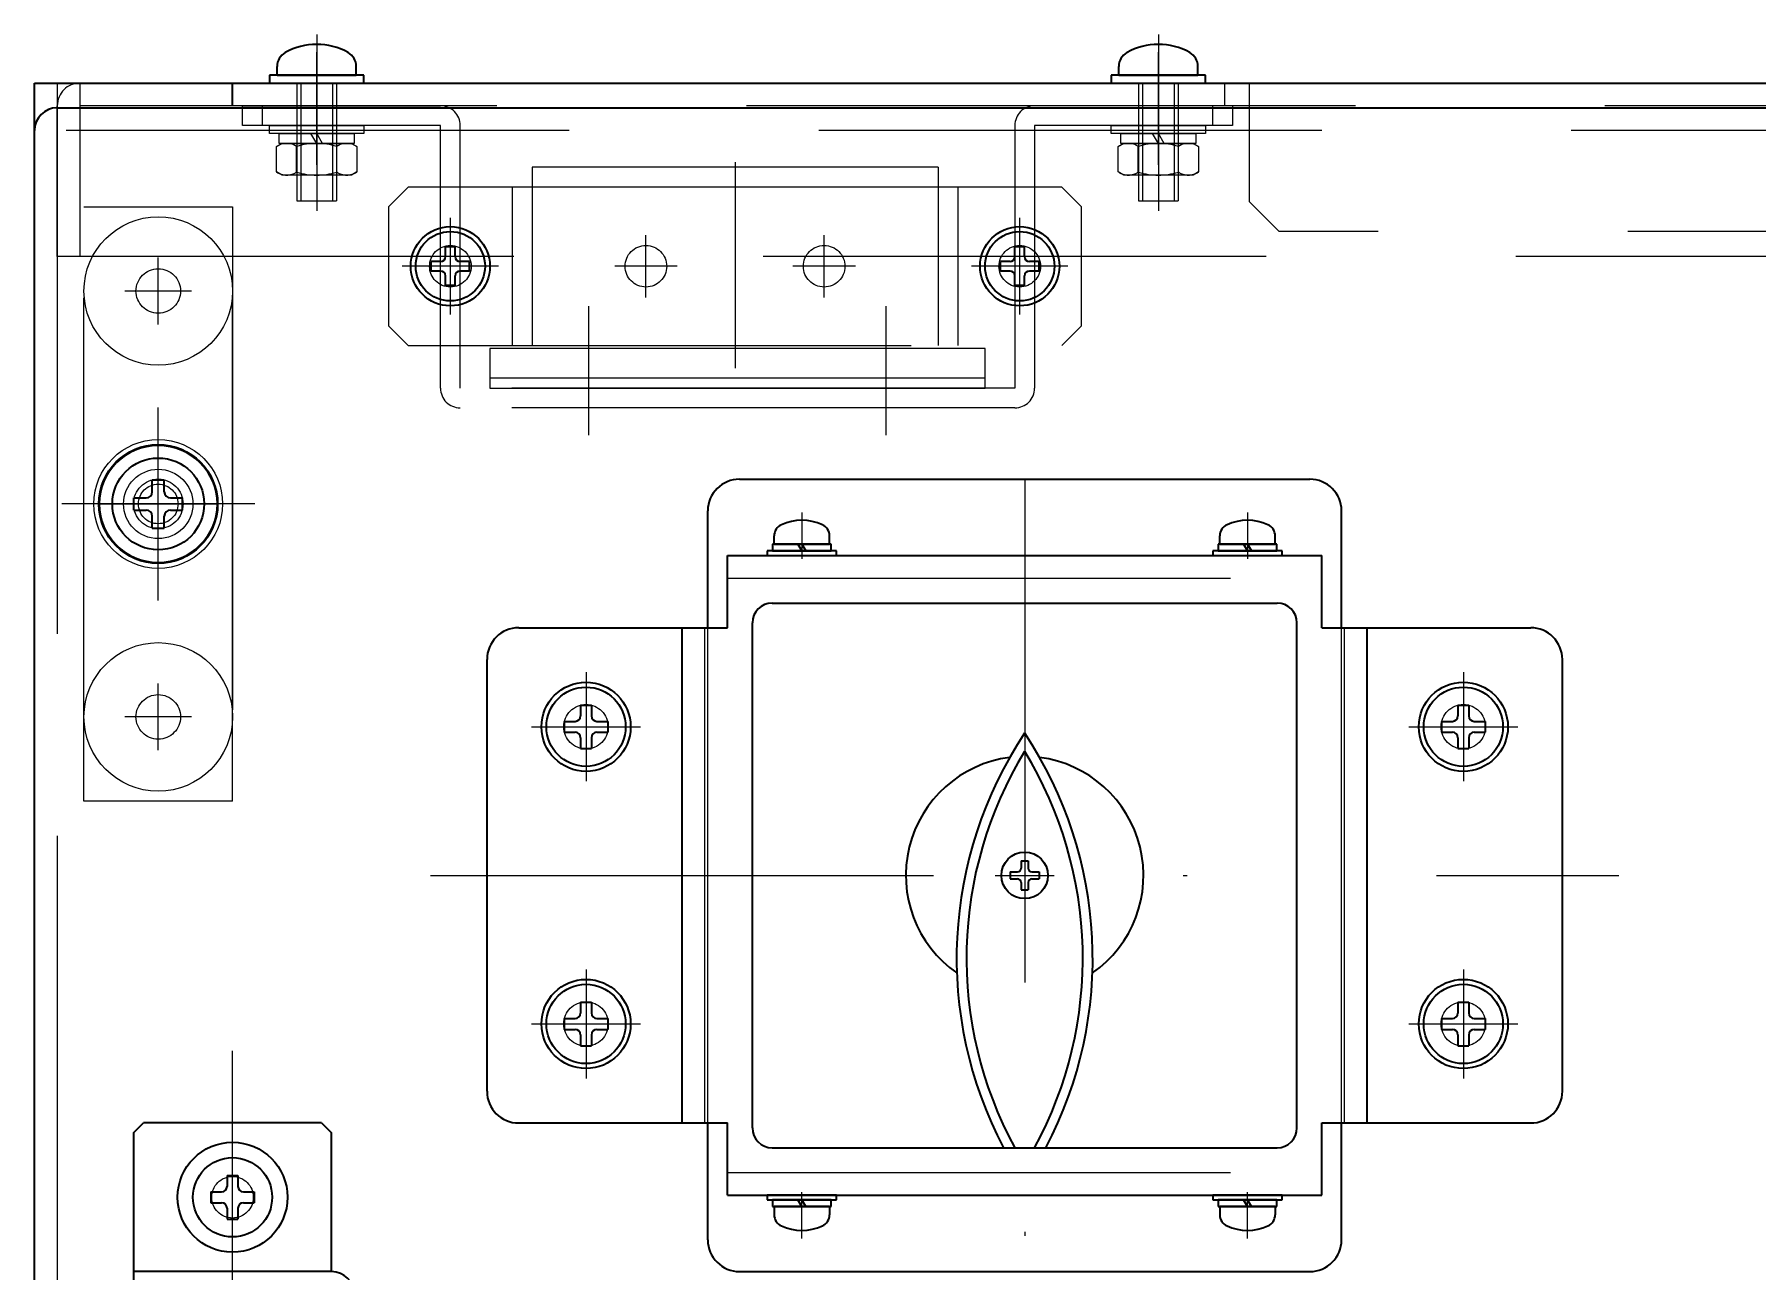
# Model space of a CAD drawing. Header units: millimetres. Extents: x 10 to 821, y 12 to 580.
# Drawn here: x 108.07 to 151.58, y 372.02 to 403.24 of the extents above; entities that cross this region are included whole.
import ezdxf

# ---------------------------------------------------------------- set-up
doc = ezdxf.new("R2010")
doc.units = ezdxf.units.MM
doc.linetypes.add('DASHDOT', pattern=[25.3, 12.7, -6.3, 0, -6.3])
doc.linetypes.add('DASHED', pattern=[19, 12.7, -6.3])
doc.layers.add('05', color=7, linetype='Continuous')

# ---------------------------------------------------------------- blocks, each defined once
blk = doc.blocks.new('BLKF429')
at = {"layer": '05', "color": 3, "linetype": 'Continuous', "lineweight": 35}
for p, q in [((108.649, 401.391), (178.574, 401.391)), ((108.074, 194.466), (108.074, 400.816))]:
    blk.add_line(p, q, dxfattribs=at)
at = {"layer": '05', "color": 4, "linetype": 'DASHED', "lineweight": 13}
for p, q in [((178.574, 400.816), (108.649, 400.816)), ((108.649, 400.816), (108.649, 194.466))]:
    blk.add_line(p, q, dxfattribs=at)
at = {"layer": '05', "color": 3, "linetype": 'Continuous', "lineweight": 35}
blk.add_arc((108.649, 400.816), 0.575, 90, 180, dxfattribs=at)
blk = doc.blocks.new('BLKF430')
at = {"layer": '05', "color": 4, "linetype": 'DASHED', "lineweight": 13}
for p, q in [((109.324, 383.891), (109.324, 398.891)), ((109.324, 398.891), (113.074, 398.891)), ((113.074, 398.891), (113.074, 383.891)), ((113.074, 383.891), (109.324, 383.891))]:
    blk.add_line(p, q, dxfattribs=at)
blk = doc.blocks.new('BLKF431')
at = {"layer": '05', "color": 4, "linetype": 'DASHED', "lineweight": 13}
for radius in [1.625, 1.5, 1.5, 1.475, 0.875, 0.625, 0.5]:
    blk.add_circle((111.199, 391.391), radius, dxfattribs=at)
blk = doc.blocks.new('BLKF432')
at = {"layer": '05', "color": 4, "linetype": 'DASHDOT', "lineweight": 13}
for p, q in [((111.199, 389.891), (111.199, 392.891)), ((109.699, 391.391), (112.699, 391.391))]:
    blk.add_line(p, q, dxfattribs=at)
at = {"layer": '05', "color": 3, "linetype": 'Continuous', "lineweight": 35}
for p, q in [((111.045, 392.004), (111.352, 392.004)), ((111.045, 391.698), (111.045, 392.004)), ((111.352, 391.698), (111.352, 392.004)), ((110.586, 391.238), (110.586, 391.545)), ((110.586, 391.545), (110.892, 391.545)), ((111.505, 391.545), (111.811, 391.545)), ((111.811, 391.238), (111.811, 391.545)), ((110.586, 391.238), (110.892, 391.238)), ((111.505, 391.238), (111.811, 391.238)), ((111.045, 390.779), (111.045, 391.085)), ((111.045, 390.779), (111.352, 390.779)), ((111.352, 390.779), (111.352, 391.085))]:
    blk.add_line(p, q, dxfattribs=at)
for centre, start, end in [((110.892, 391.698), 270, 0), ((111.505, 391.698), 180, 270), ((110.892, 391.085), 0, 90), ((111.505, 391.085), 90, 180)]:
    blk.add_arc(centre, 0.153, start, end, dxfattribs=at)
blk = doc.blocks.new('BLKF436')
at = {"layer": '05', "color": 3, "linetype": 'Continuous', "lineweight": 35}
for p, q in [((108.074, 139.516), (108.074, 402.016)), ((108.074, 402.016), (180.574, 402.016)), ((113.074, 401.441), (113.074, 402.016))]:
    blk.add_line(p, q, dxfattribs=at)
at = {"layer": '05', "color": 4, "linetype": 'DASHED', "lineweight": 13}
for p, q in [((108.649, 402.016), (108.649, 139.516)), ((113.074, 193.891), (113.074, 400.816))]:
    blk.add_line(p, q, dxfattribs=at)
blk = doc.blocks.new('BLKF502')
at = {"layer": '05', "color": 4, "linetype": 'DASHDOT', "lineweight": 13}
blk.add_line((138.699, 391.179), (138.699, 390.01), dxfattribs=at)
at = {"layer": '05', "color": 3, "linetype": 'Continuous', "lineweight": 35}
for p, q in [((137.961, 390.379), (137.961, 390.204)), ((139.436, 390.379), (137.961, 390.379)), ((137.999, 390.379), (137.999, 390.583)), ((137.999, 390.379), (139.399, 390.379)), ((138.598, 390.379), (138.699, 390.204)), ((138.699, 390.379), (138.8, 390.204)), ((139.399, 390.379), (139.399, 390.583)), ((139.436, 390.204), (139.436, 390.379)), ((137.824, 390.204), (137.824, 390.091)), ((139.574, 390.204), (137.824, 390.204)), ((137.824, 390.091), (139.574, 390.091)), ((137.961, 390.204), (139.436, 390.204)), ((139.574, 390.091), (139.574, 390.204))]:
    blk.add_line(p, q, dxfattribs=at)
for centre, radius, start, end in [((138.311, 390.583), 0.312, 114.4144, 180), ((138.699, 389.729), 1.25, 65.5856, 114.4144), ((139.086, 390.583), 0.312, 0, 65.5856)]:
    blk.add_arc(centre, radius, start, end, dxfattribs=at)
blk = doc.blocks.new('BLKF503')
at = {"layer": '05', "color": 4, "linetype": 'DASHDOT', "lineweight": 13}
blk.add_line((127.449, 391.179), (127.449, 390.01), dxfattribs=at)
at = {"layer": '05', "color": 3, "linetype": 'Continuous', "lineweight": 35}
for p, q in [((126.711, 390.379), (126.711, 390.204)), ((128.186, 390.379), (126.711, 390.379)), ((126.749, 390.379), (126.749, 390.583)), ((126.749, 390.379), (128.149, 390.379)), ((127.348, 390.379), (127.449, 390.204)), ((127.449, 390.379), (127.55, 390.204)), ((128.149, 390.379), (128.149, 390.583)), ((128.186, 390.204), (128.186, 390.379)), ((126.574, 390.204), (126.574, 390.091)), ((128.324, 390.204), (126.574, 390.204)), ((126.574, 390.091), (128.324, 390.091)), ((126.711, 390.204), (128.186, 390.204)), ((128.324, 390.091), (128.324, 390.204))]:
    blk.add_line(p, q, dxfattribs=at)
for centre, radius, start, end in [((127.061, 390.583), 0.312, 114.4144, 180), ((127.449, 389.729), 1.25, 65.5856, 114.4144), ((127.836, 390.583), 0.312, 0, 65.5856)]:
    blk.add_arc(centre, radius, start, end, dxfattribs=at)
blk = doc.blocks.new('BLKF504')
at = {"layer": '05', "color": 3, "linetype": 'Continuous', "lineweight": 35}
for p, q in [((128.324, 373.941), (126.574, 373.941)), ((126.574, 373.941), (126.574, 373.829)), ((126.574, 373.829), (128.324, 373.829)), ((128.186, 373.829), (126.711, 373.829)), ((126.711, 373.829), (126.711, 373.654)), ((127.449, 373.654), (127.348, 373.829)), ((127.55, 373.654), (127.449, 373.829)), ((128.186, 373.654), (128.186, 373.829)), ((128.324, 373.829), (128.324, 373.941)), ((126.711, 373.654), (128.186, 373.654)), ((126.749, 373.654), (126.749, 373.45)), ((128.149, 373.654), (126.749, 373.654)), ((128.149, 373.654), (128.149, 373.45))]:
    blk.add_line(p, q, dxfattribs=at)
at = {"layer": '05', "color": 4, "linetype": 'DASHDOT', "lineweight": 13}
blk.add_line((127.449, 372.854), (127.449, 374.023), dxfattribs=at)
at = {"layer": '05', "color": 3, "linetype": 'Continuous', "lineweight": 35}
for centre, radius, start, end in [((127.061, 373.45), 0.312, 180, 245.5856), ((127.836, 373.45), 0.312, 294.4144, 0), ((127.449, 374.304), 1.25, 245.5856, 294.4144)]:
    blk.add_arc(centre, radius, start, end, dxfattribs=at)
blk = doc.blocks.new('BLKF505')
at = {"layer": '05', "color": 3, "linetype": 'Continuous', "lineweight": 35}
for p, q in [((139.574, 373.941), (137.824, 373.941)), ((137.824, 373.941), (137.824, 373.829)), ((137.824, 373.829), (139.574, 373.829)), ((139.436, 373.829), (137.961, 373.829)), ((137.961, 373.829), (137.961, 373.654)), ((138.699, 373.654), (138.598, 373.829)), ((138.8, 373.654), (138.699, 373.829)), ((139.436, 373.654), (139.436, 373.829)), ((139.574, 373.829), (139.574, 373.941)), ((137.961, 373.654), (139.436, 373.654)), ((137.999, 373.654), (137.999, 373.45)), ((139.399, 373.654), (137.999, 373.654)), ((139.399, 373.654), (139.399, 373.45))]:
    blk.add_line(p, q, dxfattribs=at)
at = {"layer": '05', "color": 4, "linetype": 'DASHDOT', "lineweight": 13}
blk.add_line((138.699, 372.854), (138.699, 374.023), dxfattribs=at)
at = {"layer": '05', "color": 3, "linetype": 'Continuous', "lineweight": 35}
for centre, radius, start, end in [((138.311, 373.45), 0.312, 180, 245.5856), ((139.086, 373.45), 0.312, 294.4144, 0), ((138.699, 374.304), 1.25, 245.5856, 294.4144)]:
    blk.add_arc(centre, radius, start, end, dxfattribs=at)
blk = doc.blocks.new('BLKF507')
at = {"layer": '05', "color": 3, "linetype": 'Continuous', "lineweight": 35}
for p, q in [((126.699, 388.891), (139.449, 388.891)), ((126.199, 375.641), (126.199, 388.391)), ((139.949, 375.641), (139.949, 388.391)), ((126.699, 375.141), (139.449, 375.141))]:
    blk.add_line(p, q, dxfattribs=at)
for centre, start, end in [((126.699, 388.391), 90, 180), ((139.449, 388.391), 0, 90), ((126.699, 375.641), 180, 270), ((139.449, 375.641), 270, 0)]:
    blk.add_arc(centre, 0.5, start, end, dxfattribs=at)
blk = doc.blocks.new('BLKF509')
at = {"layer": '05', "color": 4, "linetype": 'DASHDOT', "lineweight": 13}
for p, q in [((133.074, 382.76), (133.074, 381.273)), ((132.33, 382.016), (133.817, 382.016))]:
    blk.add_line(p, q, dxfattribs=at)
at = {"layer": '05', "color": 3, "linetype": 'Continuous', "lineweight": 35}
for p, q in [((132.711, 382.107), (132.711, 381.926)), ((132.711, 382.107), (132.892, 382.107)), ((132.983, 382.379), (133.164, 382.379)), ((132.983, 382.379), (132.983, 382.198)), ((133.164, 382.379), (133.164, 382.198)), ((133.255, 382.107), (133.436, 382.107)), ((133.436, 382.107), (133.436, 381.926)), ((132.711, 381.926), (132.892, 381.926)), ((132.983, 381.835), (132.983, 381.654)), ((132.983, 381.654), (133.164, 381.654)), ((133.164, 381.835), (133.164, 381.654)), ((133.255, 381.926), (133.436, 381.926))]:
    blk.add_line(p, q, dxfattribs=at)
blk.add_circle((133.074, 382.016), 0.588, dxfattribs=at)
for centre, start, end in [((132.892, 382.198), 270, 0), ((133.255, 382.198), 180, 270), ((132.892, 381.835), 0, 90), ((133.255, 381.835), 90, 180)]:
    blk.add_arc(centre, 0.0906, start, end, dxfattribs=at)
blk = doc.blocks.new('BLKF508')
at = {"layer": '05', "color": 3, "linetype": 'Continuous', "lineweight": 35}
for centre, radius, start, end in [((141.605, 379.925), 10.25, 146.3415, 207.8197), ((124.542, 379.925), 10.25, 332.1803, 33.6585), ((141.605, 379.925), 10, 148.5576, 208.5782), ((124.542, 379.925), 10, 331.4218, 31.4424)]:
    blk.add_arc(centre, radius, start, end, dxfattribs=at)
blk.add_blockref('BLKF509', (0, 0), dxfattribs=at)
blk = doc.blocks.new('BLKF506')
at = {"layer": '05', "color": 3, "linetype": 'Continuous', "lineweight": 35}
for start, end in [(97.2397, 235.2129), (304.7871, 82.7603)]:
    blk.add_arc((133.074, 382.016), 3, start, end, dxfattribs=at)
for name in ['BLKF507', 'BLKF508']:
    blk.add_blockref(name, (0, 0), dxfattribs=at)
blk = doc.blocks.new('BLKF501')
at = {"layer": '05', "color": 4, "linetype": 'DASHDOT', "lineweight": 13}
for p, q in [((133.074, 392.016), (133.074, 370.766)), ((118.074, 382.016), (148.074, 382.016))]:
    blk.add_line(p, q, dxfattribs=at)
at = {"layer": '05', "color": 3, "linetype": 'Continuous', "lineweight": 35}
for p, q in [((125.574, 390.091), (140.574, 390.091)), ((125.574, 388.266), (125.574, 390.091)), ((140.574, 388.266), (140.574, 390.091)), ((120.299, 388.266), (125.574, 388.266)), ((124.424, 375.766), (124.424, 388.266)), ((140.574, 388.266), (145.849, 388.266)), ((141.724, 375.766), (141.724, 388.266)), ((119.499, 376.566), (119.499, 387.466)), ((146.649, 376.566), (146.649, 387.466)), ((120.299, 375.766), (125.574, 375.766)), ((125.574, 373.941), (125.574, 375.766)), ((140.574, 373.941), (140.574, 375.766)), ((140.574, 375.766), (145.849, 375.766)), ((125.574, 373.941), (140.574, 373.941))]:
    blk.add_line(p, q, dxfattribs=at)
at = {"layer": '05', "color": 4, "linetype": 'DASHED', "lineweight": 13}
for p, q in [((125.574, 389.516), (140.574, 389.516)), ((124.999, 375.766), (124.999, 388.266)), ((141.149, 375.766), (141.149, 388.266)), ((125.574, 374.516), (140.574, 374.516))]:
    blk.add_line(p, q, dxfattribs=at)
for centre in [(121.999, 385.766), (144.149, 385.766), (121.999, 378.266), (144.149, 378.266)]:
    blk.add_circle(centre, 0.562, dxfattribs=at)
at = {"layer": '05', "color": 3, "linetype": 'Continuous', "lineweight": 35}
for centre, start, end in [((120.299, 387.466), 90, 180), ((145.849, 387.466), 0, 90), ((120.299, 376.566), 180, 270), ((145.849, 376.566), 270, 0)]:
    blk.add_arc(centre, 0.8, start, end, dxfattribs=at)
for name in ['BLKF503', 'BLKF502', 'BLKF506', 'BLKF504', 'BLKF505']:
    blk.add_blockref(name, (0, 0), dxfattribs=at)
blk = doc.blocks.new('BLKF510')
at = {"layer": '05', "color": 4, "linetype": 'DASHDOT', "lineweight": 13}
for p, q in [((144.149, 387.141), (144.149, 384.391)), ((142.774, 385.766), (145.524, 385.766))]:
    blk.add_line(p, q, dxfattribs=at)
at = {"layer": '05', "color": 3, "linetype": 'Continuous', "lineweight": 35}
for p, q in [((144.011, 386.316), (144.286, 386.316)), ((144.011, 386.316), (144.011, 386.041)), ((144.286, 386.316), (144.286, 386.041)), ((143.599, 385.904), (143.599, 385.629)), ((143.599, 385.904), (143.874, 385.904)), ((144.424, 385.904), (144.699, 385.904)), ((144.699, 385.904), (144.699, 385.629)), ((143.599, 385.629), (143.874, 385.629)), ((144.011, 385.491), (144.011, 385.216)), ((144.286, 385.491), (144.286, 385.216)), ((144.424, 385.629), (144.699, 385.629)), ((144.011, 385.216), (144.286, 385.216))]:
    blk.add_line(p, q, dxfattribs=at)
for radius in [1.125, 1]:
    blk.add_circle((144.149, 385.766), radius, dxfattribs=at)
for centre, start, end in [((143.874, 386.041), 270, 0), ((144.424, 386.041), 180, 270), ((143.874, 385.491), 0, 90), ((144.424, 385.491), 90, 180)]:
    blk.add_arc(centre, 0.138, start, end, dxfattribs=at)
blk = doc.blocks.new('BLKF511')
at = {"layer": '05', "color": 4, "linetype": 'DASHDOT', "lineweight": 13}
for p, q in [((144.149, 379.641), (144.149, 376.891)), ((142.774, 378.266), (145.524, 378.266))]:
    blk.add_line(p, q, dxfattribs=at)
at = {"layer": '05', "color": 3, "linetype": 'Continuous', "lineweight": 35}
for p, q in [((144.011, 378.816), (144.286, 378.816)), ((144.011, 378.816), (144.011, 378.541)), ((144.286, 378.816), (144.286, 378.541)), ((143.599, 378.404), (143.599, 378.129)), ((143.599, 378.404), (143.874, 378.404)), ((143.599, 378.129), (143.874, 378.129)), ((144.424, 378.404), (144.699, 378.404)), ((144.424, 378.129), (144.699, 378.129)), ((144.699, 378.404), (144.699, 378.129)), ((144.011, 377.991), (144.011, 377.716)), ((144.011, 377.716), (144.286, 377.716)), ((144.286, 377.991), (144.286, 377.716))]:
    blk.add_line(p, q, dxfattribs=at)
for radius in [1.125, 1]:
    blk.add_circle((144.149, 378.266), radius, dxfattribs=at)
for centre, start, end in [((143.874, 378.541), 270, 0), ((144.424, 378.541), 180, 270), ((143.874, 377.991), 0, 90), ((144.424, 377.991), 90, 180)]:
    blk.add_arc(centre, 0.138, start, end, dxfattribs=at)
blk = doc.blocks.new('BLKF512')
at = {"layer": '05', "color": 4, "linetype": 'DASHDOT', "lineweight": 13}
for p, q in [((121.999, 387.141), (121.999, 384.391)), ((120.624, 385.766), (123.374, 385.766))]:
    blk.add_line(p, q, dxfattribs=at)
at = {"layer": '05', "color": 3, "linetype": 'Continuous', "lineweight": 35}
for p, q in [((121.861, 386.316), (122.136, 386.316)), ((121.861, 386.316), (121.861, 386.041)), ((122.136, 386.316), (122.136, 386.041)), ((121.449, 385.904), (121.449, 385.629)), ((121.449, 385.904), (121.724, 385.904)), ((122.274, 385.904), (122.549, 385.904)), ((122.549, 385.904), (122.549, 385.629)), ((121.449, 385.629), (121.724, 385.629)), ((121.861, 385.491), (121.861, 385.216)), ((122.136, 385.491), (122.136, 385.216)), ((122.274, 385.629), (122.549, 385.629)), ((121.861, 385.216), (122.136, 385.216))]:
    blk.add_line(p, q, dxfattribs=at)
for radius in [1.125, 1]:
    blk.add_circle((121.999, 385.766), radius, dxfattribs=at)
for centre, start, end in [((121.724, 386.041), 270, 0), ((122.274, 386.041), 180, 270), ((121.724, 385.491), 0, 90), ((122.274, 385.491), 90, 180)]:
    blk.add_arc(centre, 0.138, start, end, dxfattribs=at)
blk = doc.blocks.new('BLKF513')
at = {"layer": '05', "color": 4, "linetype": 'DASHDOT', "lineweight": 13}
for p, q in [((121.999, 379.641), (121.999, 376.891)), ((120.624, 378.266), (123.374, 378.266))]:
    blk.add_line(p, q, dxfattribs=at)
at = {"layer": '05', "color": 3, "linetype": 'Continuous', "lineweight": 35}
for p, q in [((121.861, 378.816), (122.136, 378.816)), ((121.861, 378.816), (121.861, 378.541)), ((122.136, 378.816), (122.136, 378.541)), ((121.449, 378.404), (121.449, 378.129)), ((121.449, 378.404), (121.724, 378.404)), ((121.449, 378.129), (121.724, 378.129)), ((122.274, 378.404), (122.549, 378.404)), ((122.274, 378.129), (122.549, 378.129)), ((122.549, 378.404), (122.549, 378.129)), ((121.861, 377.991), (121.861, 377.716)), ((121.861, 377.716), (122.136, 377.716)), ((122.136, 377.991), (122.136, 377.716))]:
    blk.add_line(p, q, dxfattribs=at)
for radius in [1.125, 1]:
    blk.add_circle((121.999, 378.266), radius, dxfattribs=at)
for centre, start, end in [((121.724, 378.541), 270, 0), ((122.274, 378.541), 180, 270), ((121.724, 377.991), 0, 90), ((122.274, 377.991), 90, 180)]:
    blk.add_arc(centre, 0.138, start, end, dxfattribs=at)
blk = doc.blocks.new('BLKF520')
at = {"layer": '05', "color": 3, "linetype": 'Continuous', "lineweight": 35}
for p, q in [((125.874, 392.016), (140.274, 392.016)), ((125.074, 388.266), (125.074, 391.216)), ((141.074, 388.266), (141.074, 391.216)), ((125.074, 372.816), (125.074, 375.766)), ((141.074, 372.816), (141.074, 375.766)), ((125.874, 372.016), (140.274, 372.016))]:
    blk.add_line(p, q, dxfattribs=at)
at = {"layer": '05', "color": 4, "linetype": 'DASHED', "lineweight": 13}
for p, q in [((125.074, 375.766), (125.074, 388.266)), ((141.074, 375.766), (141.074, 388.266))]:
    blk.add_line(p, q, dxfattribs=at)
at = {"layer": '05', "color": 3, "linetype": 'Continuous', "lineweight": 35}
for centre, start, end in [((125.874, 391.216), 90, 180), ((140.274, 391.216), 0, 90), ((125.874, 372.816), 180, 270), ((140.274, 372.816), 270, 0)]:
    blk.add_arc(centre, 0.8, start, end, dxfattribs=at)
blk = doc.blocks.new('BLKF528')
at = {"layer": '05', "color": 3, "linetype": 'Continuous', "lineweight": 35}
for p, q in [((112.936, 374.441), (113.211, 374.441)), ((112.936, 374.441), (112.936, 374.166)), ((113.211, 374.441), (113.211, 374.166)), ((112.524, 374.029), (112.524, 373.754)), ((112.524, 374.029), (112.799, 374.029)), ((112.524, 373.754), (112.799, 373.754)), ((113.349, 374.029), (113.624, 374.029)), ((113.349, 373.754), (113.624, 373.754)), ((113.624, 374.029), (113.624, 373.754)), ((112.936, 373.616), (112.936, 373.341)), ((112.936, 373.341), (113.211, 373.341)), ((113.211, 373.616), (113.211, 373.341))]:
    blk.add_line(p, q, dxfattribs=at)
for radius in [1.387, 1]:
    blk.add_circle((113.074, 373.891), radius, dxfattribs=at)
for centre, start, end in [((112.799, 374.166), 270, 0), ((113.349, 374.166), 180, 270), ((112.799, 373.616), 0, 90), ((113.349, 373.616), 90, 180)]:
    blk.add_arc(centre, 0.138, start, end, dxfattribs=at)
blk = doc.blocks.new('BLKF535')
at = {"layer": '05', "color": 3, "linetype": 'Continuous', "lineweight": 35}
for p, q in [((110.574, 375.516), (110.824, 375.766)), ((110.574, 375.516), (110.574, 351.016)), ((115.324, 375.766), (110.824, 375.766)), ((115.324, 375.766), (115.574, 375.516)), ((115.574, 372.016), (115.574, 375.516)), ((115.574, 372.016), (110.574, 372.016)), ((116.149, 355.091), (116.149, 371.441)), ((115.574, 354.516), (110.574, 354.516)), ((115.574, 351.016), (115.574, 354.516)), ((110.574, 351.016), (110.824, 350.766)), ((110.824, 350.766), (115.324, 350.766)), ((115.324, 350.766), (115.574, 351.016))]:
    blk.add_line(p, q, dxfattribs=at)
at = {"layer": '05', "color": 4, "linetype": 'DASHED', "lineweight": 13}
for p, q in [((115.574, 371.441), (110.574, 371.441)), ((115.574, 355.091), (115.574, 371.441)), ((115.574, 355.091), (110.574, 355.091))]:
    blk.add_line(p, q, dxfattribs=at)
for centre in [(113.074, 373.891), (113.074, 369.516), (113.074, 357.016), (113.074, 352.641)]:
    blk.add_circle(centre, 0.525, dxfattribs=at)
at = {"layer": '05', "color": 3, "linetype": 'Continuous', "lineweight": 35}
for centre, start, end in [((115.574, 371.441), 0, 90), ((115.574, 355.091), 270, 0)]:
    blk.add_arc(centre, 0.575, start, end, dxfattribs=at)
blk = doc.blocks.new('BLKF537')
at = {"layer": '05', "color": 4, "linetype": 'DASHED', "lineweight": 13}
for p, q in [((113.324, 400.941), (113.324, 401.441)), ((113.324, 401.441), (118.324, 401.441)), ((113.824, 401.441), (113.824, 400.941)), ((138.324, 401.441), (133.324, 401.441)), ((137.824, 400.941), (137.824, 401.441)), ((138.324, 401.441), (138.324, 400.941)), ((118.324, 400.941), (113.324, 400.941)), ((118.324, 394.316), (118.324, 400.941)), ((118.824, 394.316), (118.824, 400.941)), ((132.824, 400.941), (132.824, 394.316)), ((133.324, 400.941), (133.324, 394.316)), ((138.324, 400.941), (133.324, 400.941)), ((132.824, 394.316), (118.824, 394.316)), ((132.824, 393.816), (118.824, 393.816))]:
    blk.add_line(p, q, dxfattribs=at)
for centre, start, end in [((118.324, 400.941), 0, 90), ((133.324, 400.941), 90, 180), ((118.824, 394.316), 180, 270), ((132.824, 394.316), 270, 0)]:
    blk.add_arc(centre, 0.5, start, end, dxfattribs=at)
blk = doc.blocks.new('BLKF536')
at = {"layer": '05', "color": 4, "linetype": 'DASHDOT', "lineweight": 13}
for p, q in [((115.199, 399.951), (115.199, 402.199)), ((136.449, 399.951), (136.449, 402.199)), ((122.074, 393.131), (122.074, 394.881)), ((129.574, 393.131), (129.574, 394.881))]:
    blk.add_line(p, q, dxfattribs=at)
at = {"layer": '05', "color": 4, "linetype": 'DASHED', "lineweight": 13}
blk.add_blockref('BLKF537', (0, 0), dxfattribs=at)
blk = doc.blocks.new('BLKF539')
at = {"layer": '05', "color": 4, "linetype": 'DASHED', "lineweight": 13}
for p, q in [((130.886, 399.891), (120.636, 399.891)), ((120.636, 399.891), (120.636, 399.391)), ((130.886, 399.891), (130.886, 399.391)), ((117.011, 398.891), (117.511, 399.391)), ((120.136, 399.391), (117.511, 399.391)), ((120.136, 399.391), (120.136, 395.391)), ((120.636, 399.391), (120.136, 399.391)), ((130.886, 399.391), (120.636, 399.391)), ((120.636, 399.391), (120.636, 395.391)), ((131.386, 399.391), (130.886, 399.391)), ((130.886, 399.391), (130.886, 395.391)), ((134.011, 399.391), (131.386, 399.391)), ((131.386, 399.391), (131.386, 395.391)), ((134.011, 399.391), (134.511, 398.891)), ((117.011, 398.891), (117.011, 395.891)), ((134.511, 395.891), (134.511, 398.891)), ((117.011, 395.891), (117.511, 395.391)), ((134.011, 395.391), (134.511, 395.891)), ((117.511, 395.391), (134.011, 395.391))]:
    blk.add_line(p, q, dxfattribs=at)
for centre in [(118.574, 397.391), (123.511, 397.391), (128.011, 397.391), (132.949, 397.391)]:
    blk.add_circle(centre, 0.525, dxfattribs=at)
blk = doc.blocks.new('BLKF540')
at = {"layer": '05', "color": 4, "linetype": 'DASHDOT', "lineweight": 13}
for p, q in [((118.574, 396.173), (118.574, 398.61)), ((119.792, 397.391), (117.355, 397.391))]:
    blk.add_line(p, q, dxfattribs=at)
at = {"layer": '05', "color": 3, "linetype": 'Continuous', "lineweight": 35}
for p, q in [((118.695, 397.879), (118.452, 397.879)), ((118.452, 397.635), (118.452, 397.879)), ((118.695, 397.635), (118.695, 397.879)), ((118.086, 397.27), (118.086, 397.513)), ((118.33, 397.513), (118.086, 397.513)), ((118.33, 397.27), (118.086, 397.27)), ((119.061, 397.513), (118.817, 397.513)), ((119.061, 397.27), (118.817, 397.27)), ((119.061, 397.27), (119.061, 397.513)), ((118.452, 396.904), (118.452, 397.148)), ((118.695, 396.904), (118.452, 396.904)), ((118.695, 396.904), (118.695, 397.148))]:
    blk.add_line(p, q, dxfattribs=at)
for radius in [1, 0.875]:
    blk.add_circle((118.574, 397.391), radius, dxfattribs=at)
for centre, start, end in [((118.33, 397.635), 270, 0), ((118.817, 397.635), 180, 270), ((118.33, 397.148), 0, 90), ((118.817, 397.148), 90, 180)]:
    blk.add_arc(centre, 0.122, start, end, dxfattribs=at)
blk = doc.blocks.new('BLKF541')
at = {"layer": '05', "color": 4, "linetype": 'DASHDOT', "lineweight": 13}
for p, q in [((132.949, 396.173), (132.949, 398.61)), ((134.167, 397.391), (131.73, 397.391))]:
    blk.add_line(p, q, dxfattribs=at)
at = {"layer": '05', "color": 3, "linetype": 'Continuous', "lineweight": 35}
for p, q in [((133.07, 397.879), (132.827, 397.879)), ((132.827, 397.635), (132.827, 397.879)), ((133.07, 397.635), (133.07, 397.879)), ((132.461, 397.27), (132.461, 397.513)), ((132.705, 397.513), (132.461, 397.513)), ((132.705, 397.27), (132.461, 397.27)), ((133.436, 397.513), (133.192, 397.513)), ((133.436, 397.27), (133.192, 397.27)), ((133.436, 397.27), (133.436, 397.513)), ((132.827, 396.904), (132.827, 397.148)), ((133.07, 396.904), (132.827, 396.904)), ((133.07, 396.904), (133.07, 397.148))]:
    blk.add_line(p, q, dxfattribs=at)
for radius in [1, 0.875]:
    blk.add_circle((132.949, 397.391), radius, dxfattribs=at)
for centre, start, end in [((132.705, 397.635), 270, 0), ((133.192, 397.635), 180, 270), ((132.705, 397.148), 0, 90), ((133.192, 397.148), 90, 180)]:
    blk.add_arc(centre, 0.122, start, end, dxfattribs=at)
blk = doc.blocks.new('BLKF538')
at = {"layer": '05', "color": 4, "linetype": 'DASHDOT', "lineweight": 13}
for p, q in [((125.761, 400.014), (125.761, 394.816)), ((123.511, 396.604), (123.511, 398.179)), ((128.011, 396.604), (128.011, 398.179)), ((124.299, 397.391), (122.724, 397.391)), ((128.799, 397.391), (127.224, 397.391))]:
    blk.add_line(p, q, dxfattribs=at)
at = {"layer": '05', "color": 4, "linetype": 'DASHED', "lineweight": 13}
blk.add_blockref('BLKF539', (0, 0), dxfattribs=at)
at = {"layer": '05', "color": 3, "linetype": 'Continuous', "lineweight": 35}
for name in ['BLKF540', 'BLKF541']:
    blk.add_blockref(name, (0, 0), dxfattribs=at)
blk = doc.blocks.new('BLKF542')
at = {"layer": '05', "color": 4, "linetype": 'DASHED', "lineweight": 13}
for p, q in [((114.011, 400.741), (114.011, 400.941)), ((114.011, 400.941), (116.386, 400.941)), ((116.386, 400.741), (114.011, 400.741)), ((114.249, 400.491), (114.249, 400.741)), ((114.249, 400.741), (116.149, 400.741)), ((115.199, 400.491), (115.054, 400.741)), ((115.343, 400.491), (115.199, 400.741)), ((116.149, 400.741), (116.149, 400.491)), ((116.386, 400.941), (116.386, 400.741)), ((114.188, 400.413), (114.324, 400.491)), ((114.188, 399.77), (114.188, 400.413)), ((116.149, 400.491), (114.249, 400.491)), ((114.324, 400.491), (116.074, 400.491)), ((114.693, 399.77), (114.693, 400.413)), ((115.704, 399.77), (115.704, 400.413)), ((116.074, 400.491), (116.209, 400.413)), ((116.209, 400.413), (116.209, 399.77)), ((114.324, 399.691), (114.188, 399.77)), ((116.074, 399.691), (114.324, 399.691)), ((116.209, 399.77), (116.074, 399.691))]:
    blk.add_line(p, q, dxfattribs=at)
for centre, radius, start, end in [((114.441, 400.044), 0.447, 55.6158, 124.3842), ((115.199, 398.82), 1.672, 72.412, 107.588), ((115.956, 400.044), 0.447, 55.6158, 124.3842), ((114.441, 400.139), 0.447, 235.6158, 304.3842), ((115.199, 401.363), 1.672, 252.412, 287.588), ((115.956, 400.139), 0.447, 235.6158, 304.3842)]:
    blk.add_arc(centre, radius, start, end, dxfattribs=at)
blk = doc.blocks.new('BLKF543')
at = {"layer": '05', "color": 4, "linetype": 'DASHDOT', "lineweight": 13}
blk.add_line((115.199, 403.241), (115.199, 398.791), dxfattribs=at)
at = {"layer": '05', "color": 3, "linetype": 'Continuous', "lineweight": 35}
for p, q in [((114.199, 402.216), (114.199, 402.431)), ((116.199, 402.216), (116.199, 402.431)), ((114.011, 402.216), (114.011, 402.016)), ((116.386, 402.216), (114.011, 402.216)), ((114.011, 402.016), (116.386, 402.016)), ((114.199, 402.216), (116.199, 402.216)), ((116.386, 402.016), (116.386, 402.216))]:
    blk.add_line(p, q, dxfattribs=at)
at = {"layer": '05', "color": 4, "linetype": 'DASHED', "lineweight": 13}
for p, q in [((114.699, 402.016), (114.699, 399.041)), ((114.699, 402.016), (115.699, 402.016)), ((114.799, 402.016), (114.799, 399.041)), ((115.599, 402.016), (115.599, 399.041)), ((115.699, 402.016), (115.699, 399.041)), ((114.699, 399.041), (115.699, 399.041))]:
    blk.add_line(p, q, dxfattribs=at)
at = {"layer": '05', "color": 3, "linetype": 'Continuous', "lineweight": 35}
for centre, radius, start, end in [((115.199, 401.366), 1.625, 60.8446, 119.1554), ((114.605, 402.431), 0.406, 119.1554, 180), ((115.792, 402.431), 0.406, 0, 60.8446)]:
    blk.add_arc(centre, radius, start, end, dxfattribs=at)
blk = doc.blocks.new('BLKF544')
at = {"layer": '05', "color": 4, "linetype": 'DASHED', "lineweight": 13}
for p, q in [((135.261, 400.741), (135.261, 400.941)), ((135.261, 400.941), (137.636, 400.941)), ((137.636, 400.741), (135.261, 400.741)), ((135.499, 400.491), (135.499, 400.741)), ((135.499, 400.741), (137.399, 400.741)), ((136.449, 400.491), (136.304, 400.741)), ((136.593, 400.491), (136.449, 400.741)), ((137.399, 400.741), (137.399, 400.491)), ((137.636, 400.941), (137.636, 400.741)), ((135.438, 400.413), (135.574, 400.491)), ((135.438, 399.77), (135.438, 400.413)), ((137.399, 400.491), (135.499, 400.491)), ((135.574, 400.491), (137.324, 400.491)), ((135.943, 399.77), (135.943, 400.413)), ((136.954, 399.77), (136.954, 400.413)), ((137.324, 400.491), (137.459, 400.413)), ((137.459, 400.413), (137.459, 399.77)), ((135.574, 399.691), (135.438, 399.77)), ((137.324, 399.691), (135.574, 399.691)), ((137.459, 399.77), (137.324, 399.691))]:
    blk.add_line(p, q, dxfattribs=at)
for centre, radius, start, end in [((135.691, 400.044), 0.447, 55.6158, 124.3842), ((136.449, 398.82), 1.672, 72.412, 107.588), ((137.206, 400.044), 0.447, 55.6158, 124.3842), ((135.691, 400.139), 0.447, 235.6158, 304.3842), ((136.449, 401.363), 1.672, 252.412, 287.588), ((137.206, 400.139), 0.447, 235.6158, 304.3842)]:
    blk.add_arc(centre, radius, start, end, dxfattribs=at)
blk = doc.blocks.new('BLKF545')
at = {"layer": '05', "color": 4, "linetype": 'DASHDOT', "lineweight": 13}
blk.add_line((136.449, 403.241), (136.449, 398.791), dxfattribs=at)
at = {"layer": '05', "color": 3, "linetype": 'Continuous', "lineweight": 35}
for p, q in [((135.449, 402.216), (135.449, 402.431)), ((137.449, 402.216), (137.449, 402.431)), ((135.261, 402.216), (135.261, 402.016)), ((137.636, 402.216), (135.261, 402.216)), ((135.261, 402.016), (137.636, 402.016)), ((135.449, 402.216), (137.449, 402.216)), ((137.636, 402.016), (137.636, 402.216))]:
    blk.add_line(p, q, dxfattribs=at)
at = {"layer": '05', "color": 4, "linetype": 'DASHED', "lineweight": 13}
for p, q in [((135.949, 402.016), (135.949, 399.041)), ((135.949, 402.016), (136.949, 402.016)), ((136.049, 402.016), (136.049, 399.041)), ((136.849, 402.016), (136.849, 399.041)), ((136.949, 402.016), (136.949, 399.041)), ((135.949, 399.041), (136.949, 399.041))]:
    blk.add_line(p, q, dxfattribs=at)
at = {"layer": '05', "color": 3, "linetype": 'Continuous', "lineweight": 35}
for centre, radius, start, end in [((136.449, 401.366), 1.625, 60.8446, 119.1554), ((135.855, 402.431), 0.406, 119.1554, 180), ((137.042, 402.431), 0.406, 0, 60.8446)]:
    blk.add_arc(centre, radius, start, end, dxfattribs=at)
blk = doc.blocks.new('BLKF547')
at = {"layer": '05', "color": 4, "linetype": 'DASHED', "lineweight": 13}
for p, q in [((132.074, 395.316), (119.574, 395.316)), ((119.574, 395.316), (119.574, 394.316)), ((132.074, 394.316), (132.074, 395.316)), ((132.074, 394.566), (119.574, 394.566)), ((119.574, 394.316), (132.074, 394.316))]:
    blk.add_line(p, q, dxfattribs=at)
blk = doc.blocks.new('BLKF546')
at = {"layer": '05', "color": 4, "linetype": 'DASHDOT', "lineweight": 13}
for p, q in [((122.074, 393.52), (122.074, 396.387)), ((129.574, 393.52), (129.574, 396.387))]:
    blk.add_line(p, q, dxfattribs=at)
at = {"layer": '05', "color": 4, "linetype": 'DASHED', "lineweight": 13}
blk.add_blockref('BLKF547', (0, 0), dxfattribs=at)
blk = doc.blocks.new('BLKF551')
at = {"layer": '05', "color": 4, "linetype": 'DASHDOT', "lineweight": 13}
for p, q in [((115.199, 400.544), (115.199, 402.792)), ((136.449, 400.544), (136.449, 402.792))]:
    blk.add_line(p, q, dxfattribs=at)
at = {"layer": '05', "color": 4, "linetype": 'DASHED', "lineweight": 13}
for p, q in [((179.424, 402.016), (109.224, 402.016)), ((109.224, 397.641), (109.224, 402.016)), ((113.074, 401.441), (113.074, 402.016)), ((138.124, 401.441), (138.124, 402.016)), ((138.749, 401.441), (138.749, 402.016)), ((108.649, 397.641), (108.649, 401.441)), ((138.749, 401.441), (109.224, 401.441)), ((179.424, 401.441), (138.749, 401.441)), ((138.749, 399.016), (138.749, 401.441)), ((139.499, 398.266), (138.749, 399.016)), ((179.999, 398.266), (139.499, 398.266)), ((158.175, 397.641), (108.649, 397.641))]:
    blk.add_line(p, q, dxfattribs=at)
blk.add_arc((109.224, 401.441), 0.575, 90, 180, dxfattribs=at)
blk = doc.blocks.new('BLKF269')
at = {"layer": '05', "color": 4, "linetype": 'DASHDOT', "lineweight": 13}
for p, q in [((111.199, 395.923), (111.199, 397.61)), ((112.042, 396.766), (110.355, 396.766)), ((111.199, 388.954), (111.199, 393.829)), ((113.636, 391.391), (108.761, 391.391)), ((111.199, 385.173), (111.199, 386.86)), ((112.042, 386.016), (110.355, 386.016))]:
    blk.add_line(p, q, dxfattribs=at)
at = {"layer": '05', "color": 4, "linetype": 'DASHED', "lineweight": 13}
for centre, radius in [((111.199, 396.766), 1.875), ((111.199, 396.766), 0.562), ((111.199, 391.391), 1.625), ((111.199, 386.016), 1.875), ((111.199, 386.016), 0.562)]:
    blk.add_circle(centre, radius, dxfattribs=at)
at = {"layer": '05', "color": 3, "linetype": 'Continuous', "lineweight": 35}
for radius in [1.5, 1.159]:
    blk.add_circle((111.199, 391.391), radius, dxfattribs=at)
at = {"layer": '05', "color": 4, "linetype": 'DASHED', "lineweight": 13}
for name in ['BLKF551', 'BLKF542', 'BLKF544', 'BLKF430', 'BLKF431']:
    blk.add_blockref(name, (0, 0), dxfattribs=at)
at = {"layer": '05', "color": 3, "linetype": 'Continuous', "lineweight": 35}
for name in ['BLKF543', 'BLKF545', 'BLKF436', 'BLKF429', 'BLKF432', 'BLKF501', 'BLKF520', 'BLKF512', 'BLKF510', 'BLKF513', 'BLKF511', 'BLKF535', 'BLKF528']:
    blk.add_blockref(name, (0, 0), dxfattribs=at)
at = {"layer": '05', "color": 4, "linetype": 'DASHDOT', "lineweight": 13}
for name in ['BLKF536', 'BLKF538', 'BLKF546']:
    blk.add_blockref(name, (0, 0), dxfattribs=at)

msp = doc.modelspace()

# ---------------------------------------------------------------- block references
at = {"layer": '05', "color": 3, "linetype": 'Continuous', "lineweight": 35}
msp.add_blockref('BLKF269', (0, 0), dxfattribs=at)

doc.saveas('drawing.dxf')
